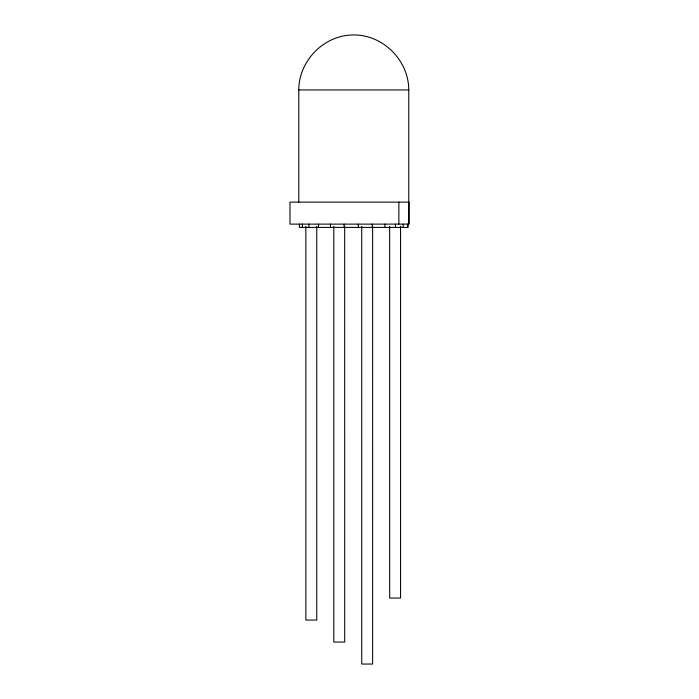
<?xml version="1.0" encoding="UTF-8"?>
<svg xmlns="http://www.w3.org/2000/svg" width="699" height="699" viewBox="0 0 699 699"><rect width="100%" height="100%" fill="white"/><g stroke="black" fill="none" stroke-linecap="round" stroke-linejoin="round"><path stroke-width="1.05" d="M298.779 202.125L298.779 89.944C298.805 60.577 324.301 34.767 353.773 34.95C383.244 34.767 408.74 60.577 408.766 89.944L408.766 224.117M298.779 89.944L408.766 89.944M408.164 224.117L408.164 227.42L299.382 227.42L299.382 224.117M407.491 224.117L407.491 227.42M403.148 224.117L403.148 227.42M400.562 226.301L400.571 598.064L389.675 598.064L389.658 226.301M398.876 202.125L398.876 224.117M395.442 224.117L395.442 227.42M384.896 224.117L384.896 227.42M372.628 226.301L372.637 664.05L361.741 664.05L361.724 226.301M372.226 224.117L372.226 227.42M358.307 224.117L358.307 227.42M344.686 226.301L344.703 642.058L333.799 642.058L333.79 226.301M344.074 224.117L344.074 227.42M330.496 224.117L330.496 227.42M318.517 224.117L318.517 227.42M316.752 226.301L316.761 620.057L305.865 620.057L305.856 226.301M308.932 224.117L308.932 227.42M302.405 224.117L302.405 227.42M409.02 202.125L289.98 202.125L289.98 224.117L409.02 224.117L409.02 202.125"/></g></svg>
